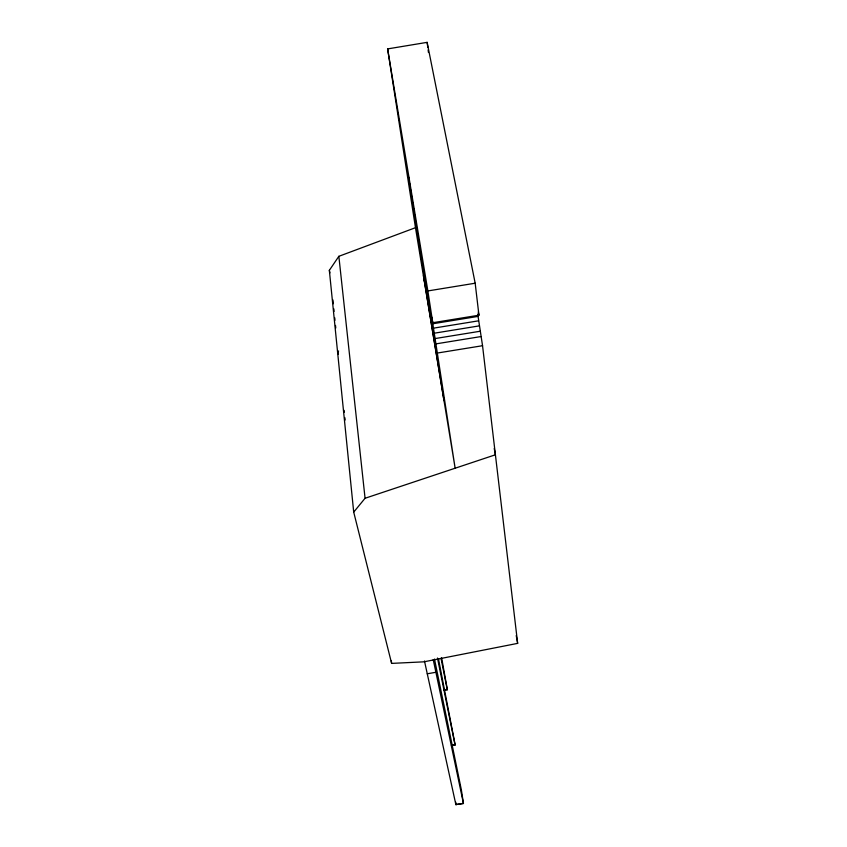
<?xml version="1.0" encoding="UTF-8"?>
<svg xmlns="http://www.w3.org/2000/svg" width="847" height="847" viewBox="0 0 847 847"><rect width="100%" height="100%" fill="white"/><g stroke="black" fill="none" stroke-linecap="round" stroke-linejoin="round"><path stroke-width="1.27" d="M477.719 314.089L482.546 345.714L517.655 643.371L423.849 661.835L391.621 663.392L353.707 512.117L329.345 270.341L338.853 256.313L415.475 227.695L387.619 48.904L427.132 42.35L475.178 283.216L478.947 315.211L432.753 322.718L431.769 317.106L455.146 468.222L415.475 227.695M353.707 512.117L365.068 498.269L495.41 454.786L494.214 448.508M434.479 659.051L461.393 790.05L463.447 803.485L433.24 659.612M424.474 660.999L455.866 804.586L463.447 803.485M432.753 322.718L427.862 290.934L475.178 283.216M432.743 323.766L477.962 316.418M433.42 328.17L478.534 320.833M434.215 333.21L479.243 325.894M338.62 351.039L338.006 351.145L338.334 354.184M435.072 338.567L480.048 331.262M435.919 343.882L480.905 336.577M437.412 353.03L482.546 345.714M427.237 673.799L436.194 672.222M444.834 689.585L447.375 689.702L443.892 690.252M451.387 745.201L455.167 744.915L451.589 745.487M455.866 804.586L463.277 803.422M329.345 270.341L329.928 272.914M478.28 312.024L478.947 315.211M438.418 658.574L455.167 744.915M437.476 658.024L454.987 744.629M441.626 657.865L447.375 689.702M441.012 658.235L447.163 689.214M516.225 635.568L517.655 643.371M387.619 48.904L427.862 290.934M444.008 400.705L423.479 275.54L424.273 281.003M455.707 802.109L456.057 804.65M427.132 42.35L427.799 47.411M428.127 49.941L428.455 52.472M344.877 417.709L345.174 420.006M391.325 660.766L391.621 663.392M338.853 256.313L365.068 498.269M332.935 299.944L333.316 303.766M333.834 308.869L334.089 311.41M334.734 317.784L334.988 320.325M335.507 325.428L335.761 327.969M344.094 410.319L344.274 412.256M408.159 175.075L431.906 324.327L408.159 175.075"/></g></svg>
